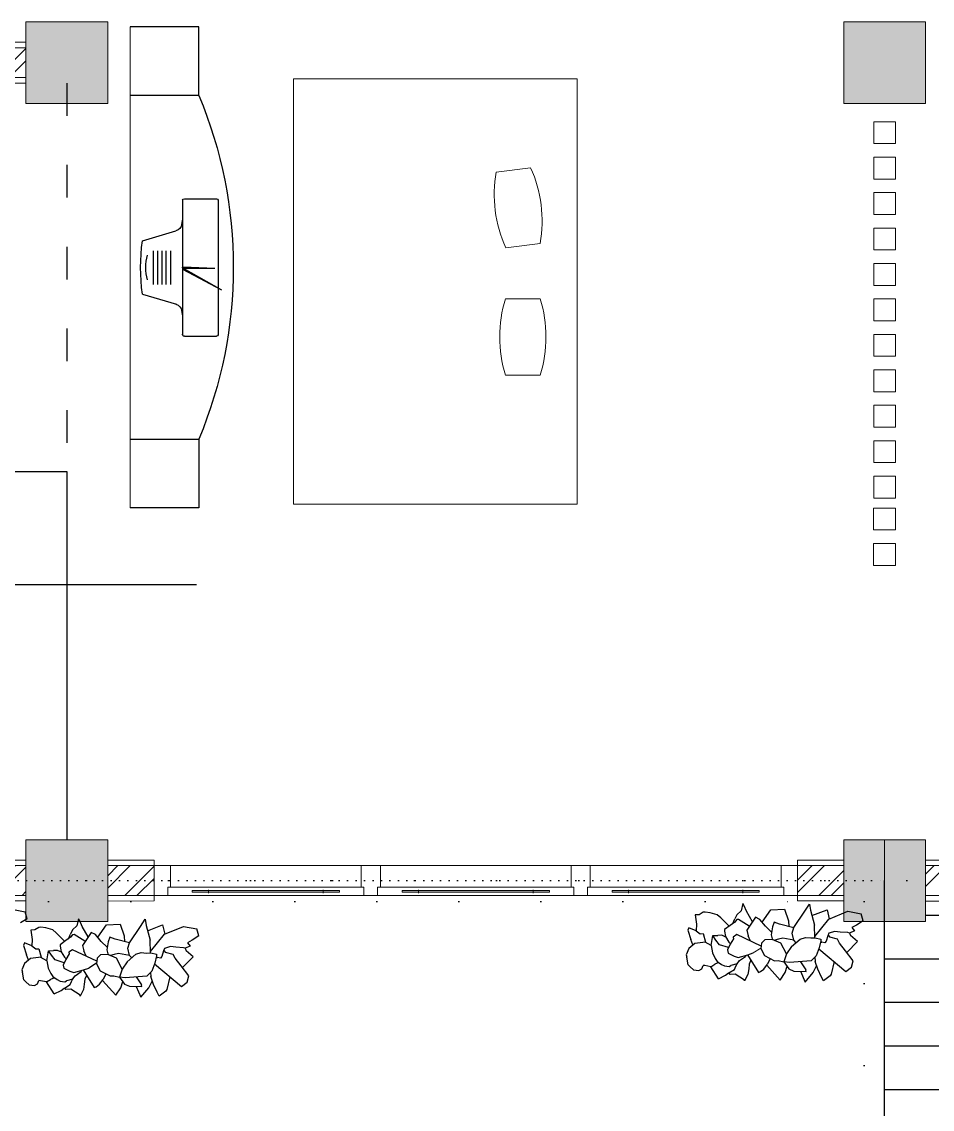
# Model space of a CAD drawing. Header units: millimetres. Extents: x -12161372 to 46643, y -9506984 to 15358.
# Drawn here: x 34275.6 to 34609.6, y 6250.3 to 6649.1 of the extents above; entities that cross this region are included whole.
import ezdxf

# ---------------------------------------------------------------- set-up
doc = ezdxf.new("R2010")
doc.units = ezdxf.units.MM
doc.linetypes.add('ACAD_ISO03W100', pattern=[30, 12, -18])
doc.linetypes.add('ACAD_ISO07W100', pattern=[3, 0, -3])
for name, color, linetype, lineweight in [('arsiran', 202, 'Continuous', 0), ('dinding', 110, 'Continuous', 9), ('furniture', 7, 'Continuous', 5), ('interior', 7, 'Continuous', 13), ('jendela', 7, 'Continuous', 15), ('kolom', 150, 'Continuous', 13), ('tumbuhan', 3, 'Continuous', 5)]:
    doc.layers.add(name, color=color, linetype=linetype, lineweight=lineweight)
doc.layers.add('lahan', color=253, linetype='Continuous', plot=False)
for name, color, linetype in [('lantai', 9, 'Continuous'), ('RENCANA ATAP', 7, 'Continuous'), ('RING BALOK', 7, 'Continuous'), ('THIET-BI', 21, 'Continuous')]:
    doc.layers.add(name, color=color, linetype=linetype)

# ---------------------------------------------------------------- blocks, each defined once
blk = doc.blocks.new('*U33')
at = {"layer": 'arsiran'}
h = blk.add_hatch(dxfattribs=at)
h.set_pattern_fill('ANSI32', color=256, angle=0.042)
h.set_pattern_definition([(45.04204, (-2530.368, -4515.126), (-6.740132, 6.730249), []), (45.04204, (-2525.878, -4515.123), (-6.740132, 6.730249), [])])
h.paths.add_polyline_path([(0, 5.5), (0, -5.5), (11.01, -5.49), (11, 5.51)])
blk.add_lwpolyline([(0, -5.5), (11.01, -5.49), (11, 5.51), (0, 5.5)], close=True, dxfattribs=at)
at = {"layer": 'dinding'}
blk.add_lwpolyline([(0.01, -7.5), (11.01, -7.49), (11, 7.51), (-0.01, 7.5)], close=True, dxfattribs=at)
blk = doc.blocks.new('*U68')
at = {"layer": 'arsiran'}
h = blk.add_hatch(dxfattribs=at)
h.set_pattern_fill('ANSI32', color=256)
h.set_pattern_definition([(45, (-2442.189, -4513.269), (-6.735192, 6.735192), []), (45, (-2437.699, -4513.269), (-6.735192, 6.735192), [])])
h.paths.add_polyline_path([(0, 5.5), (0, -5.5), (102.49, -5.5), (102.49, 5.5)])
blk.add_lwpolyline([(0, -5.5), (102.49, -5.5), (102.49, 5.5), (0, 5.5)], close=True, dxfattribs=at)
at = {"layer": 'dinding'}
blk.add_lwpolyline([(0, -7.5), (102.49, -7.5), (102.49, 7.5), (0, 7.5)], close=True, dxfattribs=at)
blk = doc.blocks.new('*U36')
at = {"layer": 'arsiran'}
h = blk.add_hatch(dxfattribs=at)
h.set_pattern_fill('ANSI32', color=256)
h.set_pattern_definition([(45, (-2496.686, -4513.269), (-6.735192, 6.735192), []), (45, (-2492.196, -4513.269), (-6.735192, 6.735192), [])])
h.paths.add_polyline_path([(0, 5.5), (0, -5.5), (47.99, -5.5), (47.99, 5.5)])
blk.add_lwpolyline([(0, -5.5), (47.99, -5.5), (47.99, 5.5), (0, 5.5)], close=True, dxfattribs=at)
at = {"layer": 'dinding'}
blk.add_lwpolyline([(0, -7.5), (47.99, -7.5), (47.99, 7.5), (0, 7.5)], close=True, dxfattribs=at)
blk = doc.blocks.new('*U41')
at = {"layer": 'arsiran'}
h = blk.add_hatch(dxfattribs=at)
h.set_pattern_fill('ANSI32', color=256, angle=0.0741)
h.set_pattern_definition([(45.07412, (-2521.851, -4516.535), (-6.743899, 6.726474), []), (45.07412, (-2517.361, -4516.529), (-6.743899, 6.726474), [])])
h.paths.add_polyline_path([(-0.01, 5.5), (0.01, -5.5), (17, -5.48), (16.98, 5.52)])
blk.add_lwpolyline([(0.01, -5.5), (17, -5.48), (16.98, 5.52), (-0.01, 5.5)], close=True, dxfattribs=at)
at = {"layer": 'dinding'}
blk.add_lwpolyline([(0.01, -7.5), (17, -7.48), (16.98, 7.52), (-0.01, 7.5)], close=True, dxfattribs=at)
blk = doc.blocks.new('*U37')
at = {"layer": 'arsiran'}
h = blk.add_hatch(dxfattribs=at)
h.set_pattern_fill('ANSI32', color=256)
h.set_pattern_definition([(45, (-2527.686, -4513.269), (-6.735192, 6.735192), []), (45, (-2523.196, -4513.269), (-6.735192, 6.735192), [])])
h.paths.add_polyline_path([(0, 5.5), (0, -5.5), (16.99, -5.5), (16.99, 5.5)])
blk.add_lwpolyline([(0, -5.5), (16.99, -5.5), (16.99, 5.5), (0, 5.5)], close=True, dxfattribs=at)
at = {"layer": 'dinding'}
blk.add_lwpolyline([(0, -7.5), (16.99, -7.5), (16.99, 7.5), (0, 7.5)], close=True, dxfattribs=at)
blk = doc.blocks.new('TVI01')
at = {"linetype": 'Continuous'}
for p, q in [((-155.1, -10), (-213, -204.9)), ((155.1, -10), (214.2, -208.9))]:
    blk.add_line(p, q, dxfattribs=at)
for p, q in [((-97.7, -72.9), (99, -72.9)), ((-97.7, -97.9), (99, -97.9)), ((-97.7, -122.9), (99, -122.9)), ((-97.7, -146.1), (99, -146.1)), ((-97.7, -172.9), (99, -172.9)), ((-391.8, -243.8), (391.8, -243.8)), ((-3.8, -247.8), (4.2, -432.2)), ((4.2, -247.8), (10.5, -243.6)), ((4.2, -247.8), (130.6, -471.4)), ((4.2, -247.8), (4.2, -432.2)), ((10.5, -243.6), (130.6, -471.4)), ((-400, -254.3), (-400, -441.4)), ((400, -254.3), (400, -441.4)), ((-391.8, -451.9), (391.8, -451.9))]:
    blk.add_line(p, q)
for centre, radius, start, end in [((0, -1207.7), 1207.7, 82.62163, 97.37837), ((0, -325), 295, 75.74997, 104.25003), ((-390, -253.7), 10, 100.35421, 183.7314), ((-75.1, -1338.2), 1112.5, 99.19763, 100.35421), ((-260.9, -190.6), 50, 279.19763, 343.45736), ((260.9, -190.6), 50, 196.54264, 260.80237), ((75.1, -1338.2), 1112.5, 79.64579, 80.80237), ((390, -253.7), 10, 356.2686, 100.69826), ((-390, -442), 10, 176.2686, 259.64579), ((390, -442), 10, 280.35421, 3.7314)]:
    blk.add_arc(centre, radius, start, end, dxfattribs=at)
blk.add_arc((0.2, -247.8), 4, 0, 184.96916)
blk = doc.blocks.new('A$C4C711776')
at = {"layer": 'THIET-BI'}
for p, q in [((180, 2160), (180, 2520)), ((180, 2520), (540, 2520)), ((540, 2160), (180, 2160)), ((180, 360), (180, 0)), ((180, 360), (540, 360)), ((180, 0), (540, 0))]:
    blk.add_line(p, q, dxfattribs=at)
at = {"layer": 'THIET-BI', "extrusion": (0, 0, -1)}
blk.add_ellipse((2340, 1260), major_axis=(1654.6, 1654.6), ratio=1, start_param=3.5322, end_param=4.321782, dxfattribs=at)
at = {"layer": 'RENCANA ATAP', "extrusion": (0, 0, -1), "xscale": 0.9000000000014552, "yscale": 0.9000000000014552, "zscale": -0.9, "rotation": 90}
blk.add_blockref('TVI01', (-485.3, 1261.3), dxfattribs=at)

msp = doc.modelspace()

# ---------------------------------------------------------------- hatches: boundary and pattern name
at = {"layer": 'jendela'}
h = msp.add_hatch(color=256, dxfattribs=at)
h.dxf.hatch_style = 1
h.paths.add_polyline_path([(34392.148, 6329.868), (34392.148, 6330.468), (34338.148, 6330.468), (34338.148, 6329.868)])
h = msp.add_hatch(color=256, dxfattribs=at)
h.dxf.hatch_style = 1
h.paths.add_polyline_path([(34392.148, 6329.868), (34392.148, 6330.468), (34338.148, 6330.468), (34338.148, 6329.868)])
h = msp.add_hatch(color=256, dxfattribs=at)
h.dxf.hatch_style = 1
h.paths.add_polyline_path([(34338.155, 6329.863), (34338.155, 6330.463), (34392.155, 6330.463), (34392.155, 6329.863)])
h = msp.add_hatch(color=256, dxfattribs=at)
h.dxf.hatch_style = 1
h.paths.add_polyline_path([(34338.162, 6329.868), (34338.162, 6330.468), (34392.162, 6330.468), (34392.162, 6329.868)])
h = msp.add_hatch(color=256, dxfattribs=at)
h.dxf.hatch_style = 1
h.paths.add_polyline_path([(34338.162, 6329.868), (34338.162, 6330.468), (34392.162, 6330.468), (34392.162, 6329.868)])
h = msp.add_hatch(color=256, dxfattribs=at)
h.dxf.hatch_style = 1
h.paths.add_polyline_path([(34469.148, 6329.868), (34469.148, 6330.468), (34415.148, 6330.468), (34415.148, 6329.868)])
h = msp.add_hatch(color=256, dxfattribs=at)
h.dxf.hatch_style = 1
h.paths.add_polyline_path([(34469.148, 6329.868), (34469.148, 6330.468), (34415.148, 6330.468), (34415.148, 6329.868)])
h = msp.add_hatch(color=256, dxfattribs=at)
h.dxf.hatch_style = 1
h.paths.add_polyline_path([(34469.155, 6329.863), (34469.155, 6330.463), (34415.155, 6330.463), (34415.155, 6329.863)])
h = msp.add_hatch(color=256, dxfattribs=at)
h.dxf.hatch_style = 1
h.paths.add_polyline_path([(34415.162, 6329.868), (34415.162, 6330.468), (34469.162, 6330.468), (34469.162, 6329.868)])
h = msp.add_hatch(color=256, dxfattribs=at)
h.dxf.hatch_style = 1
h.paths.add_polyline_path([(34415.162, 6329.868), (34415.162, 6330.468), (34469.162, 6330.468), (34469.162, 6329.868)])
h = msp.add_hatch(color=256, dxfattribs=at)
h.dxf.hatch_style = 1
h.paths.add_polyline_path([(34546.148, 6329.868), (34546.148, 6330.468), (34492.148, 6330.468), (34492.148, 6329.868)])
h = msp.add_hatch(color=256, dxfattribs=at)
h.dxf.hatch_style = 1
h.paths.add_polyline_path([(34546.148, 6329.868), (34546.148, 6330.468), (34492.148, 6330.468), (34492.148, 6329.868)])
h = msp.add_hatch(color=256, dxfattribs=at)
h.dxf.hatch_style = 1
h.paths.add_polyline_path([(34546.155, 6329.863), (34546.155, 6330.463), (34492.155, 6330.463), (34492.155, 6329.863)])
h = msp.add_hatch(color=256, dxfattribs=at)
h.dxf.hatch_style = 1
h.paths.add_polyline_path([(34492.161, 6329.868), (34492.161, 6330.468), (34546.161, 6330.468), (34546.161, 6329.868)])
h = msp.add_hatch(color=256, dxfattribs=at)
h.dxf.hatch_style = 1
h.paths.add_polyline_path([(34492.161, 6329.868), (34492.161, 6330.468), (34546.161, 6330.468), (34546.161, 6329.868)])
at = {"layer": 'kolom'}
h = msp.add_hatch(color=256, dxfattribs=at)
h.dxf.hatch_style = 1
h.paths.add_polyline_path([(34307.16, 6619.132), (34307.16, 6649.132), (34277.16, 6649.132), (34277.16, 6619.132)])
h = msp.add_hatch(color=256, dxfattribs=at)
h.dxf.hatch_style = 1
h.paths.add_polyline_path([(34607.16, 6619.132), (34607.16, 6649.132), (34577.16, 6649.132), (34577.16, 6619.132)])
h = msp.add_hatch(color=256, dxfattribs=at)
h.dxf.hatch_style = 1
h.paths.add_polyline_path([(34307.16, 6319.132), (34307.16, 6349.132), (34277.16, 6349.132), (34277.16, 6319.132)])
h = msp.add_hatch(color=256, dxfattribs=at)
h.dxf.hatch_style = 1
h.paths.add_polyline_path([(34607.16, 6319.132), (34607.16, 6349.132), (34577.16, 6349.132), (34577.16, 6319.132)])
h = msp.add_hatch(color=256, dxfattribs=at)
h.dxf.hatch_style = 1
h.paths.add_polyline_path([(34607.16, 6349.132), (34577.16, 6349.132), (34577.16, 6319.132), (34607.16, 6319.132)])
at = {"layer": 'lantai'}
h = msp.add_hatch(dxfattribs=at)
h.set_pattern_fill('_USER', color=8, scale=16, pattern_type=0)
h.set_pattern_definition([(0, (28483.994, 2641.475), (0, 16), [])])
h.paths.add_polyline_path([(34892.16, 6319.132), (34877.16, 6319.132), (34877.16, 6328.631), (34871.16, 6328.631), (34782.16, 6328.631), (34695.161, 6328.648), (34695.161, 6328.648), (34624.161, 6328.648), (34624.161, 6328.648), (34618.165, 6328.648), (34618.167, 6326.64), (34607.16, 6326.632), (34607.16, 6319.132), (34592.16, 6319.132), (34592.16, 6184.132), (34892.16, 6184.132)])

# ---------------------------------------------------------------- linework, layer by layer
at = {"layer": 'furniture', "ltscale": 10}
msp.add_line((34315.399, 6647.279), (34315.399, 6470.879), dxfattribs=at)
at = {"layer": 'furniture', "lineweight": 0}
for p, q in [((34462.292, 6595.606), (34449.66, 6594.019)), ((34465.783, 6567.817), (34453.152, 6566.23)), ((34465.783, 6547.523), (34453.052, 6547.523)), ((34465.783, 6519.516), (34453.052, 6519.516))]:
    msp.add_line(p, q, dxfattribs=at)
at = {"layer": 'furniture', "ltscale": 10}
msp.add_lwpolyline([(34375.332, 6628.183), (34479.332, 6628.183), (34479.332, 6472.183), (34375.332, 6472.183)], close=True, dxfattribs=at)
at = {"layer": 'furniture', "lineweight": 0}
for centre, start, end in [((34496.205, 6585.753), 169.92933, 204.39193), ((34419.238, 6576.083), 349.92933, 24.39193), ((34498.204, 6533.519), 162.7687, 197.2313), ((34420.632, 6533.519), 342.7687, 17.2313)]:
    msp.add_arc(centre, 47.273, start, end, dxfattribs=at)
at = {"layer": 'interior'}
for points in [[(34588.16, 6604.455), (34588.16, 6612.455), (34596.16, 6612.455), (34596.16, 6604.455)], [(34588.16, 6591.455), (34588.16, 6599.455), (34596.16, 6599.455), (34596.16, 6591.455)], [(34588.16, 6578.455), (34588.16, 6586.455), (34596.16, 6586.455), (34596.16, 6578.455)], [(34588.16, 6565.455), (34588.16, 6573.455), (34596.16, 6573.455), (34596.16, 6565.455)], [(34588.16, 6552.455), (34588.16, 6560.455), (34596.16, 6560.455), (34596.16, 6552.455)], [(34588.16, 6539.455), (34588.16, 6547.455), (34596.16, 6547.455), (34596.16, 6539.455)], [(34588.16, 6526.455), (34588.16, 6534.455), (34596.16, 6534.455), (34596.16, 6526.455)], [(34588.16, 6513.455), (34588.16, 6521.455), (34596.16, 6521.455), (34596.16, 6513.455)], [(34588.16, 6500.455), (34588.16, 6508.455), (34596.16, 6508.455), (34596.16, 6500.455)], [(34588.16, 6487.455), (34588.16, 6495.455), (34596.16, 6495.455), (34596.16, 6487.455)], [(34588.16, 6474.455), (34588.16, 6482.455), (34596.16, 6482.455), (34596.16, 6474.455)], [(34588.116, 6462.745), (34588.116, 6470.745), (34596.116, 6470.745), (34596.116, 6462.745)], [(34588.116, 6449.745), (34588.116, 6457.745), (34596.116, 6457.745), (34596.116, 6449.745)]]:
    msp.add_lwpolyline(points, close=True, dxfattribs=at)
at = {"layer": 'jendela'}
for p, q in [((34330.155, 6339.645), (34400.155, 6339.645)), ((34330.155, 6339.645), (34400.155, 6339.645)), ((34477.155, 6339.645), (34407.166, 6339.618)), ((34477.155, 6339.645), (34407.166, 6339.618)), ((34554.155, 6339.645), (34484.166, 6339.618)), ((34554.155, 6339.645), (34484.166, 6339.618)), ((34344.155, 6330.714), (34344.155, 6329.514)), ((34386.155, 6330.714), (34386.155, 6329.514)), ((34421.155, 6330.714), (34421.155, 6329.514)), ((34463.155, 6330.714), (34463.155, 6329.514)), ((34498.155, 6330.714), (34498.155, 6329.514)), ((34540.155, 6330.714), (34540.155, 6329.514)), ((34406.155, 6328.663), (34324.155, 6328.662)), ((34401.155, 6328.663), (34483.155, 6328.662)), ((34478.155, 6328.663), (34560.155, 6328.662)), ((34478.155, 6328.663), (34560.155, 6328.662))]:
    msp.add_line(p, q, dxfattribs=at)
for points in [[(34330.155, 6328.663), (34330.155, 6328.662), (34324.155, 6328.662), (34324.144, 6339.645)], [(34324.144, 6339.645), (34330.155, 6339.645), (34330.155, 6331.663)], [(34324.155, 6339.646), (34330.155, 6339.645), (34330.155, 6331.663)], [(34330.155, 6328.663), (34330.155, 6328.662), (34324.155, 6328.662), (34324.155, 6339.646)], [(34400.144, 6339.628), (34407.166, 6339.628), (34407.155, 6331.663), (34406.155, 6331.663), (34406.155, 6328.663), (34401.155, 6328.663)], [(34407.166, 6339.628), (34400.144, 6339.628), (34400.155, 6331.663), (34401.155, 6331.663), (34401.155, 6328.663), (34406.155, 6328.663)], [(34407.166, 6339.628), (34400.144, 6339.628), (34400.155, 6331.663), (34401.155, 6331.663), (34401.155, 6328.663), (34406.155, 6328.663)], [(34484.166, 6339.628), (34477.144, 6339.628), (34477.155, 6331.663), (34478.155, 6331.663), (34478.155, 6328.663), (34483.155, 6328.663)], [(34477.144, 6339.628), (34484.166, 6339.628), (34484.155, 6331.663), (34483.155, 6331.663), (34483.155, 6328.663), (34478.155, 6328.663)], [(34484.166, 6339.628), (34477.144, 6339.628), (34477.155, 6331.663), (34478.155, 6331.663), (34478.155, 6328.663), (34483.155, 6328.663)], [(34560.155, 6339.646), (34554.155, 6339.645), (34554.155, 6331.663)], [(34554.155, 6328.663), (34554.155, 6328.662), (34560.155, 6328.662), (34560.155, 6339.646)], [(34554.155, 6328.663), (34554.155, 6328.662), (34560.155, 6328.662), (34560.166, 6339.645)], [(34560.166, 6339.645), (34554.155, 6339.645), (34554.155, 6331.663)]]:
    msp.add_lwpolyline(points, dxfattribs=at)
for points in [[(34401.155, 6328.663), (34329.155, 6328.663), (34329.155, 6331.663), (34401.155, 6331.663)], [(34401.155, 6328.663), (34329.155, 6328.663), (34329.155, 6331.663), (34401.155, 6331.663)], [(34392.155, 6330.463), (34338.155, 6330.463), (34338.155, 6329.863), (34392.155, 6329.863)], [(34392.155, 6330.463), (34338.155, 6330.463), (34338.155, 6329.863), (34392.155, 6329.863)], [(34338.155, 6330.463), (34392.155, 6330.463), (34392.155, 6329.863), (34338.155, 6329.863)], [(34392.155, 6330.463), (34338.155, 6330.463), (34338.155, 6329.863), (34392.155, 6329.863)], [(34338.155, 6330.463), (34392.155, 6330.463), (34392.155, 6329.863), (34338.155, 6329.863)], [(34406.155, 6328.663), (34478.155, 6328.663), (34478.155, 6331.663), (34406.155, 6331.663)], [(34406.155, 6328.663), (34478.155, 6328.663), (34478.155, 6331.663), (34406.155, 6331.663)], [(34415.155, 6330.463), (34469.155, 6330.463), (34469.155, 6329.863), (34415.155, 6329.863)], [(34469.155, 6330.463), (34415.155, 6330.463), (34415.155, 6329.863), (34469.155, 6329.863)], [(34415.155, 6330.463), (34469.155, 6330.463), (34469.155, 6329.863), (34415.155, 6329.863)], [(34415.155, 6330.463), (34469.155, 6330.463), (34469.155, 6329.863), (34415.155, 6329.863)], [(34469.155, 6330.463), (34415.155, 6330.463), (34415.155, 6329.863), (34469.155, 6329.863)], [(34483.155, 6328.663), (34555.155, 6328.663), (34555.155, 6331.663), (34483.155, 6331.663)], [(34483.155, 6328.663), (34555.155, 6328.663), (34555.155, 6331.663), (34483.155, 6331.663)], [(34492.155, 6330.463), (34546.155, 6330.463), (34546.155, 6329.863), (34492.155, 6329.863)], [(34492.155, 6330.463), (34546.155, 6330.463), (34546.155, 6329.863), (34492.155, 6329.863)], [(34546.155, 6330.463), (34492.155, 6330.463), (34492.155, 6329.863), (34546.155, 6329.863)], [(34492.155, 6330.463), (34546.155, 6330.463), (34546.155, 6329.863), (34492.155, 6329.863)], [(34546.155, 6330.463), (34492.155, 6330.463), (34492.155, 6329.863), (34546.155, 6329.863)]]:
    msp.add_lwpolyline(points, close=True, dxfattribs=at)
at = {"layer": 'kolom'}
msp.add_line((34592.16, 6349.132), (34592.16, 6319.132), dxfattribs=at)
for points in [[(34277.16, 6619.132), (34307.16, 6619.132), (34307.16, 6649.132), (34277.16, 6649.132)], [(34577.16, 6619.132), (34607.16, 6619.132), (34607.16, 6649.132), (34577.16, 6649.132)], [(34277.16, 6319.132), (34307.16, 6319.132), (34307.16, 6349.132), (34277.16, 6349.132)], [(34577.16, 6319.132), (34607.16, 6319.132), (34607.16, 6349.132), (34577.16, 6349.132)]]:
    msp.add_lwpolyline(points, close=True, dxfattribs=at)
at = {"layer": 'lahan', "linetype": 'ACAD_ISO07W100', "ltscale": 10}
msp.add_lwpolyline([(34014.566, 6326.501), (34584.66, 6326.501), (34584.66, 6049.124), (34014.566, 6049.124)], close=True, dxfattribs=at)
at = {"layer": 'lantai', "linetype": 'ACAD_ISO03W100'}
msp.add_line((34292.16, 6626.632), (34292.16, 6484.132), dxfattribs=at)
at = {"layer": 'lantai'}
for p, q in [((34103.16, 6484.132), (34292.16, 6484.132)), ((34292.16, 6484.132), (34292.16, 6349.132)), ((34339.684, 6442.566), (34211.407, 6442.566)), ((34592.16, 6184.132), (34592.16, 6334.132))]:
    msp.add_line(p, q, dxfattribs=at)
at = {"layer": 'lantai', "linetype": 'ACAD_ISO07W100', "ltscale": 10}
msp.add_line((33607.01, 6334.132), (35569.314, 6334.132), dxfattribs=at)
at = {"layer": 'lantai', "linetype": 'ACAD_ISO07W100'}
msp.add_line((33992.16, 6334.132), (34592.16, 6334.132), dxfattribs=at)
at = {"layer": 'lantai', "lineweight": 0}
for p, q in [((34618.167, 6326.64), (34607.16, 6326.632)), ((34607.16, 6326.632), (34607.16, 6319.132)), ((34607.16, 6319.132), (34592.16, 6319.132))]:
    msp.add_line(p, q, dxfattribs=at)
at = {"layer": 'lantai', "color": 9, "lineweight": 0}
msp.add_line((34592.16, 6319.132), (34592.16, 6184.132), dxfattribs=at)
at = {"layer": 'RING BALOK', "linetype": 'Continuous'}
for p, q in [((34271.963, 6323.676), (34276.843, 6322.711)), ((34277.64, 6320.133), (34276.843, 6322.711)), ((34525.543, 6322.532), (34524.134, 6321.606)), ((34526.367, 6322.565), (34525.543, 6322.532)), ((34528.169, 6322.347), (34526.367, 6322.565)), ((34530.708, 6321.578), (34528.169, 6322.347)), ((34539.463, 6323.087), (34537.892, 6321.575)), ((34540.101, 6325.722), (34539.463, 6323.087)), ((34540.665, 6324.875), (34540.101, 6325.722)), ((34541.445, 6322.876), (34540.665, 6324.875)), ((34543.66, 6319.015), (34541.445, 6322.876)), ((34547.163, 6318.927), (34550.404, 6323.415)), ((34550.404, 6323.415), (34555.361, 6323.665)), ((34555.361, 6323.665), (34556.91, 6319.414)), ((34558.871, 6316.903), (34562.82, 6322.86)), ((34562.82, 6322.86), (34564.534, 6325.538)), ((34564.534, 6325.538), (34564.964, 6323.235)), ((34564.964, 6323.235), (34566.388, 6317.783)), ((34565.464, 6321.32), (34571.007, 6323.415)), ((34571.007, 6323.415), (34571.812, 6320.069)), ((34571.708, 6320.025), (34578.625, 6322.911)), ((34578.625, 6322.911), (34583.504, 6321.946)), ((34277.64, 6320.133), (34275.173, 6318.585)), ((34296.39, 6320.165), (34295.752, 6317.53)), ((34296.955, 6319.317), (34296.39, 6320.165)), ((34297.734, 6317.319), (34296.955, 6319.317)), ((34306.693, 6317.858), (34311.65, 6318.108)), ((34311.65, 6318.108), (34313.199, 6313.857)), ((34319.109, 6317.302), (34320.823, 6319.98)), ((34320.823, 6319.98), (34321.253, 6317.678)), ((34524.134, 6321.606), (34522.699, 6321.548)), ((34522.699, 6321.548), (34523.164, 6318.088)), ((34523.164, 6318.088), (34523.056, 6315.764)), ((34531.999, 6320.47), (34530.708, 6321.578)), ((34535.063, 6317.395), (34531.999, 6320.47)), ((34537.254, 6318.94), (34535.496, 6317.71)), ((34536.427, 6318.361), (34537.219, 6320.098)), ((34537.892, 6321.575), (34537.219, 6320.098)), ((34537.946, 6319.837), (34537.254, 6318.94)), ((34538.484, 6319.859), (34537.946, 6319.837)), ((34542.51, 6317.41), (34538.484, 6319.859)), ((34544.745, 6320.689), (34541.657, 6315.926)), ((34546.386, 6319.884), (34544.745, 6320.689)), ((34548.439, 6317.357), (34546.386, 6319.884)), ((34551.624, 6318.933), (34550.96, 6317.167)), ((34553.624, 6318.143), (34551.624, 6318.933)), ((34558.839, 6316.805), (34553.624, 6318.143)), ((34556.91, 6319.414), (34557.037, 6317.268)), ((34566.514, 6313.645), (34571.708, 6320.025)), ((34584.301, 6319.368), (34581.834, 6317.82)), ((34584.301, 6319.368), (34583.504, 6321.946)), ((34280.424, 6316.048), (34278.988, 6315.991)), ((34278.988, 6315.991), (34279.453, 6312.53)), ((34281.832, 6316.974), (34280.424, 6316.048)), ((34282.656, 6317.007), (34281.832, 6316.974)), ((34284.459, 6316.789), (34282.656, 6317.007)), ((34286.997, 6316.021), (34284.459, 6316.789)), ((34288.288, 6314.912), (34286.997, 6316.021)), ((34291.352, 6311.838), (34288.288, 6314.912)), ((34292.716, 6312.804), (34293.508, 6314.541)), ((34294.182, 6316.017), (34293.508, 6314.541)), ((34294.235, 6314.28), (34293.544, 6313.382)), ((34295.752, 6317.53), (34294.182, 6316.017)), ((34294.773, 6314.301), (34294.235, 6314.28)), ((34298.799, 6311.853), (34294.773, 6314.301)), ((34299.949, 6313.458), (34297.734, 6317.319)), ((34301.034, 6315.131), (34297.946, 6310.369)), ((34302.675, 6314.327), (34301.034, 6315.131)), ((34304.728, 6311.799), (34302.675, 6314.327)), ((34303.453, 6313.37), (34306.693, 6317.858)), ((34315.16, 6311.346), (34319.109, 6317.302)), ((34321.253, 6317.678), (34322.677, 6312.226)), ((34321.753, 6315.763), (34327.296, 6317.858)), ((34322.803, 6308.087), (34327.997, 6314.467)), ((34327.296, 6317.858), (34328.101, 6314.511)), ((34327.997, 6314.467), (34334.914, 6317.353)), ((34334.914, 6317.353), (34339.793, 6316.388)), ((34340.59, 6313.81), (34339.793, 6316.388)), ((34520.329, 6316.815), (34519.997, 6315.932)), ((34519.997, 6315.932), (34521, 6312.492)), ((34523.056, 6315.764), (34520.329, 6316.815)), ((34523.056, 6315.764), (34524.526, 6314.663)), ((34524.526, 6314.663), (34525.603, 6314.706)), ((34525.603, 6314.706), (34526.418, 6311.549)), ((34532.373, 6314.106), (34530.938, 6314.049)), ((34533.913, 6313.431), (34532.373, 6314.106)), ((34535.496, 6317.71), (34533.387, 6316.176)), ((34533.387, 6316.176), (34533.405, 6315.597)), ((34533.405, 6315.597), (34533.826, 6313.584)), ((34537.934, 6314.328), (34536.526, 6313.402)), ((34546.85, 6310.108), (34537.934, 6314.328)), ((34541.657, 6315.926), (34542.078, 6313.913)), ((34550.661, 6315.23), (34548.439, 6317.357)), ((34550.96, 6317.167), (34550.51, 6314.25)), ((34550.51, 6314.25), (34550.913, 6312.816)), ((34558.215, 6314.847), (34558.871, 6316.903)), ((34558.833, 6312.263), (34558.215, 6314.847)), ((34566.529, 6313.15), (34566.388, 6317.783)), ((34571.688, 6314.805), (34571.356, 6313.922)), ((34573.823, 6315.47), (34571.688, 6314.805)), ((34575.805, 6315.259), (34573.823, 6315.47)), ((34578.684, 6315.084), (34575.805, 6315.259)), ((34579.296, 6314.891), (34578.684, 6315.084)), ((34581.153, 6315.649), (34579.296, 6314.891)), ((34579.296, 6314.891), (34579.617, 6313.962)), ((34581.834, 6317.82), (34580.066, 6316.879)), ((34580.066, 6316.879), (34581.153, 6315.649)), ((34276.618, 6311.257), (34276.286, 6310.374)), ((34276.286, 6310.374), (34277.289, 6306.935)), ((34279.345, 6310.206), (34276.618, 6311.257)), ((34279.453, 6312.53), (34279.345, 6310.206)), ((34279.345, 6310.206), (34280.815, 6309.105)), ((34291.785, 6312.152), (34289.676, 6310.619)), ((34289.676, 6310.619), (34289.694, 6310.039)), ((34293.544, 6313.382), (34291.785, 6312.152)), ((34297.946, 6310.369), (34298.367, 6308.356)), ((34306.95, 6309.672), (34304.728, 6311.799)), ((34307.249, 6311.61), (34306.799, 6308.692)), ((34307.913, 6313.376), (34307.249, 6311.61)), ((34309.913, 6312.586), (34307.913, 6313.376)), ((34315.129, 6311.247), (34309.913, 6312.586)), ((34313.199, 6313.857), (34313.326, 6311.71)), ((34314.504, 6309.29), (34315.16, 6311.346)), ((34322.819, 6307.592), (34322.677, 6312.226)), ((34337.442, 6310.091), (34335.586, 6309.334)), ((34338.123, 6312.262), (34336.356, 6311.322)), ((34336.356, 6311.322), (34337.442, 6310.091)), ((34340.59, 6313.81), (34338.123, 6312.262)), ((34522.48, 6311.102), (34520.38, 6309.278)), ((34521.807, 6310.517), (34521, 6312.492)), ((34526.418, 6311.549), (34522.48, 6311.102)), ((34528.538, 6310.292), (34526.3, 6311.535)), ((34528.521, 6310.302), (34528.98, 6307.592)), ((34528.538, 6310.292), (34529.144, 6313.977)), ((34529.144, 6313.977), (34530.938, 6314.049)), ((34530.273, 6312.283), (34529.144, 6313.977)), ((34531.582, 6310.595), (34530.273, 6312.283)), ((34534.847, 6309.566), (34531.582, 6310.595)), ((34533.826, 6313.584), (34534.964, 6311.6)), ((34535.529, 6310.753), (34534.514, 6308.683)), ((34535.631, 6310.931), (34534.964, 6311.6)), ((34536.723, 6312.83), (34535.529, 6310.753)), ((34536.526, 6313.402), (34536.723, 6312.83)), ((34542.965, 6311.947), (34542.078, 6313.913)), ((34547.01, 6311.211), (34546.714, 6309.169)), ((34548.231, 6312.419), (34547.01, 6311.211)), ((34550.922, 6312.527), (34548.231, 6312.419)), ((34550.913, 6312.816), (34551.101, 6312.534)), ((34554.016, 6311.2), (34550.922, 6312.527)), ((34553.254, 6312.62), (34551.828, 6312.273)), ((34554.86, 6312.974), (34553.254, 6312.62)), ((34556.113, 6307.225), (34554.016, 6311.2)), ((34558.833, 6312.263), (34554.86, 6312.974)), ((34558.007, 6309.91), (34561.156, 6312.645)), ((34559.652, 6311.338), (34558.833, 6312.263)), ((34561.156, 6312.645), (34563.112, 6313.303)), ((34563.112, 6313.303), (34565.094, 6313.092)), ((34565.094, 6313.092), (34566.709, 6313.157)), ((34566.709, 6313.157), (34568.7, 6312.656)), ((34568.718, 6312.077), (34568.08, 6309.442)), ((34568.576, 6311.492), (34569.094, 6311.512)), ((34568.7, 6312.656), (34568.718, 6312.077)), ((34570.179, 6311.266), (34569.094, 6311.512)), ((34570.7, 6311.866), (34570.179, 6311.266)), ((34571.356, 6313.922), (34570.7, 6311.866)), ((34571.407, 6314.058), (34572.091, 6313.372)), ((34574.808, 6312.61), (34572.091, 6313.372)), ((34575.57, 6311.191), (34574.808, 6312.61)), ((34577.811, 6308.381), (34575.57, 6311.191)), ((34578.261, 6307.795), (34582.199, 6311.745)), ((34582.199, 6311.745), (34579.617, 6313.962)), ((34278.096, 6304.96), (34277.289, 6306.935)), ((34280.815, 6309.105), (34281.892, 6309.148)), ((34281.892, 6309.148), (34282.707, 6305.991)), ((34284.827, 6304.735), (34285.433, 6308.42)), ((34285.433, 6308.42), (34287.227, 6308.491)), ((34286.562, 6306.725), (34285.433, 6308.42)), ((34287.871, 6305.038), (34286.562, 6306.725)), ((34288.662, 6308.549), (34287.227, 6308.491)), ((34290.202, 6307.874), (34288.662, 6308.549)), ((34289.694, 6310.039), (34290.115, 6308.027)), ((34290.115, 6308.027), (34291.253, 6306.042)), ((34293.012, 6307.272), (34291.818, 6305.195)), ((34294.223, 6308.77), (34292.815, 6307.844)), ((34292.815, 6307.844), (34293.012, 6307.272)), ((34303.139, 6304.551), (34294.223, 6308.77)), ((34299.254, 6306.39), (34298.367, 6308.356)), ((34304.52, 6306.862), (34303.299, 6305.653)), ((34307.211, 6306.969), (34304.52, 6306.862)), ((34306.799, 6308.692), (34307.202, 6307.259)), ((34307.202, 6307.259), (34307.39, 6306.976)), ((34310.305, 6305.643), (34307.211, 6306.969)), ((34309.543, 6307.062), (34308.117, 6306.715)), ((34311.149, 6307.416), (34309.543, 6307.062)), ((34315.122, 6306.705), (34311.149, 6307.416)), ((34314.296, 6304.353), (34317.445, 6307.088)), ((34315.122, 6306.705), (34314.504, 6309.29)), ((34315.941, 6305.781), (34315.122, 6306.705)), ((34317.445, 6307.088), (34319.401, 6307.746)), ((34319.401, 6307.746), (34321.383, 6307.535)), ((34321.383, 6307.535), (34322.998, 6307.599)), ((34322.998, 6307.599), (34324.989, 6307.099)), ((34325.007, 6306.52), (34324.369, 6303.885)), ((34324.989, 6307.099), (34325.007, 6306.52)), ((34326.989, 6306.309), (34326.468, 6305.708)), ((34327.645, 6308.365), (34326.989, 6306.309)), ((34327.977, 6309.248), (34327.645, 6308.365)), ((34327.696, 6308.501), (34328.38, 6307.814)), ((34330.112, 6309.913), (34327.977, 6309.248)), ((34331.097, 6307.053), (34328.38, 6307.814)), ((34332.094, 6309.702), (34330.112, 6309.913)), ((34331.859, 6305.633), (34331.097, 6307.053)), ((34334.973, 6309.527), (34332.094, 6309.702)), ((34334.55, 6302.238), (34338.488, 6306.188)), ((34335.586, 6309.334), (34334.973, 6309.527)), ((34335.586, 6309.334), (34335.906, 6308.404)), ((34338.488, 6306.188), (34335.906, 6308.404)), ((34520.38, 6309.278), (34519.374, 6306.919)), ((34519.374, 6306.919), (34519.58, 6306.057)), ((34528.98, 6307.592), (34529.938, 6305.601)), ((34534.514, 6308.683), (34534.729, 6307.531)), ((34534.729, 6307.531), (34536.917, 6306.459)), ((34536.917, 6306.459), (34538.37, 6305.937)), ((34538.37, 6305.937), (34541.932, 6306.949)), ((34538.944, 6304.8), (34541.052, 6306.334)), ((34541.041, 6306.696), (34541.052, 6306.334)), ((34541.787, 6306.9), (34545.903, 6300.439)), ((34541.932, 6306.949), (34543.887, 6307.607)), ((34546.714, 6309.169), (34548.049, 6306.613)), ((34548.049, 6306.613), (34551.699, 6304.729)), ((34556.113, 6307.225), (34555.125, 6304.286)), ((34558.007, 6309.91), (34556.113, 6307.225)), ((34567.092, 6306.503), (34565.171, 6304.687)), ((34568.08, 6309.442), (34567.092, 6306.503)), ((34567.998, 6309.104), (34577.862, 6300.844)), ((34580.617, 6304.724), (34577.811, 6308.381)), ((34276.669, 6303.721), (34275.663, 6301.361)), ((34278.769, 6305.544), (34276.669, 6303.721)), ((34282.707, 6305.991), (34278.769, 6305.544)), ((34284.827, 6304.735), (34282.589, 6305.977)), ((34284.81, 6304.744), (34285.269, 6302.034)), ((34291.136, 6304.008), (34287.871, 6305.038)), ((34291.818, 6305.195), (34290.803, 6303.125)), ((34290.803, 6303.125), (34291.018, 6301.974)), ((34291.92, 6305.373), (34291.253, 6306.042)), ((34303.036, 6303.844), (34300.176, 6302.049)), ((34303.299, 6305.653), (34303.003, 6303.612)), ((34303.003, 6303.612), (34304.338, 6301.056)), ((34312.402, 6301.668), (34310.305, 6305.643)), ((34314.296, 6304.353), (34312.402, 6301.668)), ((34324.369, 6303.885), (34323.381, 6300.946)), ((34324.287, 6303.546), (34334.151, 6295.287)), ((34324.865, 6305.934), (34325.383, 6305.955)), ((34326.468, 6305.708), (34325.383, 6305.955)), ((34334.101, 6302.823), (34331.859, 6305.633)), ((34336.907, 6299.166), (34334.101, 6302.823)), ((34520.043, 6303.237), (34519.58, 6306.057)), ((34520.043, 6303.237), (34520.768, 6302.51)), ((34520.768, 6302.51), (34522.059, 6301.401)), ((34525.1, 6301.813), (34525.603, 6302.992)), ((34526.152, 6302.97), (34525.603, 6302.992)), ((34528.418, 6302.525), (34526.152, 6302.97)), ((34528.418, 6302.525), (34529.826, 6303.451)), ((34531.195, 6298.159), (34528.418, 6302.525)), ((34531.321, 6304.053), (34529.826, 6303.451)), ((34529.938, 6305.601), (34530.691, 6304.471)), ((34530.691, 6304.471), (34532.341, 6303.377)), ((34532.341, 6303.377), (34533.436, 6302.841)), ((34533.436, 6302.841), (34535.059, 6302.616)), ((34535.059, 6302.616), (34535.768, 6302.934)), ((34538.054, 6303.557), (34535.768, 6302.934)), ((34537.068, 6301.536), (34537.571, 6302.716)), ((34537.571, 6302.716), (34538.082, 6303.606)), ((34538.082, 6303.606), (34538.944, 6304.8)), ((34542.397, 6303.488), (34542.27, 6301.744)), ((34543.065, 6304.893), (34542.397, 6303.488)), ((34547.841, 6301.676), (34549.223, 6303.471)), ((34548.927, 6303.087), (34553.812, 6297.659)), ((34550.159, 6305.524), (34549.223, 6303.471)), ((34551.699, 6304.729), (34553.134, 6304.787)), ((34553.134, 6304.787), (34555.125, 6304.286)), ((34555.125, 6304.286), (34556.434, 6302.599)), ((34557.287, 6304.082), (34555.125, 6304.286)), ((34555.671, 6300.409), (34556.344, 6302.714)), ((34556.434, 6302.599), (34556.999, 6301.751)), ((34565.171, 6304.687), (34557.287, 6304.082)), ((34561.317, 6304.391), (34563.295, 6301.423)), ((34565.895, 6300.409), (34567.167, 6302.855)), ((34566.568, 6306.008), (34566.615, 6304.455)), ((34567.601, 6301.595), (34566.615, 6304.455)), ((34573.621, 6304.444), (34572.507, 6299.761)), ((34577.862, 6300.844), (34579.971, 6302.378)), ((34579.971, 6302.378), (34580.617, 6304.724)), ((34275.663, 6301.361), (34275.869, 6300.5)), ((34276.332, 6297.68), (34275.869, 6300.5)), ((34285.269, 6302.034), (34286.228, 6300.043)), ((34287.61, 6298.496), (34286.116, 6297.894)), ((34286.228, 6300.043), (34286.981, 6298.913)), ((34286.981, 6298.913), (34288.631, 6297.819)), ((34291.018, 6301.974), (34293.206, 6300.901)), ((34293.206, 6300.901), (34294.659, 6300.38)), ((34294.371, 6298.048), (34295.233, 6299.243)), ((34294.659, 6300.38), (34298.221, 6301.392)), ((34295.233, 6299.243), (34297.342, 6300.777)), ((34297.33, 6301.139), (34297.342, 6300.777)), ((34298.076, 6301.343), (34302.192, 6294.881)), ((34298.221, 6301.392), (34300.176, 6302.049)), ((34299.354, 6299.336), (34298.686, 6297.931)), ((34304.338, 6301.056), (34307.988, 6299.172)), ((34306.448, 6299.967), (34305.512, 6297.913)), ((34307.988, 6299.172), (34309.423, 6299.229)), ((34309.423, 6299.229), (34311.414, 6298.729)), ((34312.402, 6301.668), (34311.414, 6298.729)), ((34311.414, 6298.729), (34312.723, 6297.041)), ((34313.576, 6298.525), (34311.414, 6298.729)), ((34321.461, 6299.13), (34313.576, 6298.525)), ((34317.606, 6298.834), (34319.585, 6295.865)), ((34323.381, 6300.946), (34321.461, 6299.13)), ((34322.857, 6300.451), (34322.905, 6298.897)), ((34323.89, 6296.037), (34322.905, 6298.897)), ((34329.91, 6298.887), (34328.796, 6294.203)), ((34336.26, 6296.821), (34336.907, 6299.166)), ((34522.059, 6301.401), (34524.042, 6301.19)), ((34524.042, 6301.19), (34525.1, 6301.813)), ((34531.195, 6298.159), (34533.829, 6299.409)), ((34533.829, 6299.409), (34534.874, 6300.247)), ((34534.95, 6300.292), (34537.068, 6301.536)), ((34535.506, 6299.734), (34534.95, 6300.292)), ((34537.3, 6299.806), (34535.506, 6299.734)), ((34540.78, 6297.625), (34537.3, 6299.806)), ((34541.973, 6299.702), (34540.788, 6297.335)), ((34542.27, 6301.744), (34541.973, 6299.702)), ((34545.903, 6300.439), (34546.611, 6300.757)), ((34546.611, 6300.757), (34547.841, 6301.676)), ((34553.812, 6297.659), (34555.671, 6300.409)), ((34556.999, 6301.751), (34558.819, 6300.954)), ((34558.819, 6300.954), (34563.313, 6300.844)), ((34561.243, 6300.895), (34562.952, 6296.909)), ((34562.952, 6296.909), (34565.895, 6300.409)), ((34563.313, 6300.844), (34563.295, 6301.423)), ((34568.945, 6298.749), (34567.601, 6301.595)), ((34569.707, 6297.33), (34568.945, 6298.749)), ((34572.166, 6299.167), (34569.707, 6297.33)), ((34572.507, 6299.761), (34572.166, 6299.167)), ((34276.332, 6297.68), (34277.057, 6296.952)), ((34277.057, 6296.952), (34278.349, 6295.844)), ((34278.349, 6295.844), (34280.331, 6295.633)), ((34280.331, 6295.633), (34281.39, 6296.255)), ((34281.39, 6296.255), (34281.892, 6297.435)), ((34282.441, 6297.413), (34281.892, 6297.435)), ((34284.707, 6296.967), (34282.441, 6297.413)), ((34284.707, 6296.967), (34286.116, 6297.894)), ((34287.484, 6292.601), (34284.707, 6296.967)), ((34288.631, 6297.819), (34289.725, 6297.283)), ((34289.725, 6297.283), (34291.348, 6297.058)), ((34290.118, 6293.852), (34291.163, 6294.689)), ((34291.239, 6294.734), (34293.357, 6295.978)), ((34291.795, 6294.176), (34291.239, 6294.734)), ((34291.348, 6297.058), (34292.057, 6297.376)), ((34293.589, 6294.248), (34291.795, 6294.176)), ((34294.343, 6297.999), (34292.057, 6297.376)), ((34293.357, 6295.978), (34293.86, 6297.158)), ((34297.069, 6292.067), (34293.589, 6294.248)), ((34293.86, 6297.158), (34294.371, 6298.048)), ((34298.263, 6294.145), (34297.078, 6291.778)), ((34298.559, 6296.186), (34298.263, 6294.145)), ((34298.686, 6297.931), (34298.559, 6296.186)), ((34302.192, 6294.881), (34302.9, 6295.2)), ((34302.9, 6295.2), (34304.13, 6296.118)), ((34304.13, 6296.118), (34305.512, 6297.913)), ((34305.216, 6297.53), (34310.101, 6292.101)), ((34310.101, 6292.101), (34311.96, 6294.852)), ((34311.96, 6294.852), (34312.633, 6297.157)), ((34312.723, 6297.041), (34313.288, 6296.194)), ((34313.288, 6296.194), (34315.108, 6295.397)), ((34315.108, 6295.397), (34319.602, 6295.286)), ((34317.532, 6295.337), (34319.241, 6291.351)), ((34319.241, 6291.351), (34322.184, 6294.852)), ((34319.602, 6295.286), (34319.585, 6295.865)), ((34322.184, 6294.852), (34323.456, 6297.297)), ((34325.234, 6293.191), (34323.89, 6296.037)), ((34328.796, 6294.203), (34328.455, 6293.61)), ((34334.151, 6295.287), (34336.26, 6296.821)), ((34540.788, 6297.335), (34540.78, 6297.625)), ((34287.484, 6292.601), (34290.118, 6293.852)), ((34297.078, 6291.778), (34297.069, 6292.067)), ((34325.996, 6291.772), (34325.234, 6293.191)), ((34328.455, 6293.61), (34325.996, 6291.772))]:
    msp.add_line(p, q, dxfattribs=at)
at = {"layer": 'tumbuhan', "linetype": 'Continuous'}
msp.add_line((34546.747, 6309.401), (34543.887, 6307.607), dxfattribs=at)

# ---------------------------------------------------------------- block references
at = {"layer": 'dinding'}
for name, p in [('*U68', (34174.669, 6634.124)), ('*U36', (34229.16, 6334.149)), ('*U41', (34307.16, 6334.132)), ('*U37', (34560.16, 6334.154)), ('*U33', (34607.16, 6334.132))]:
    msp.add_blockref(name, p, dxfattribs=at)
at = {"layer": 'furniture', "xscale": 0.06999999999999999, "yscale": 0.06999999999999999, "zscale": 0.06999999999999999, "rotation": 180}
msp.add_blockref('A$C4C711776', (34353.197, 6647.279), dxfattribs=at)

doc.saveas('drawing.dxf')
